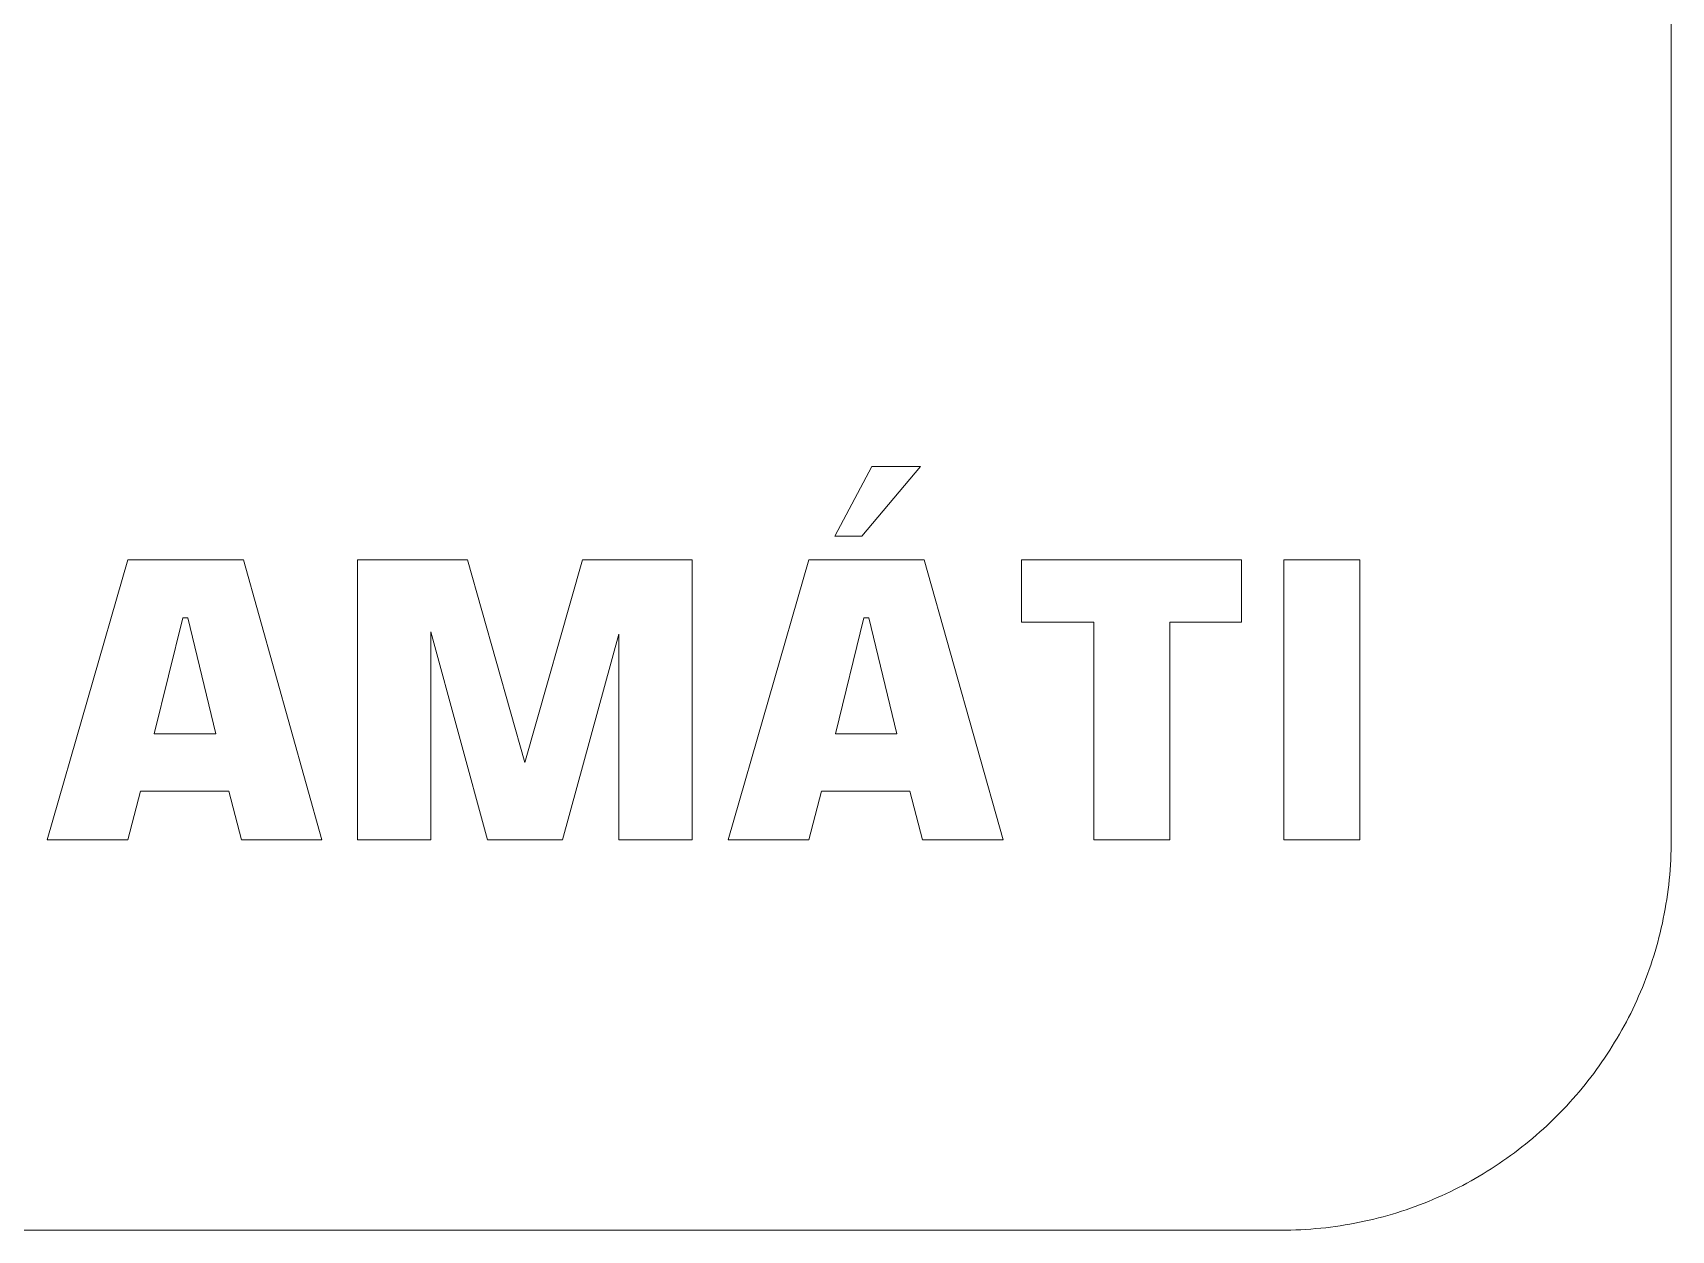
# Model space of a CAD drawing. Header units: inches. Extents: x -487 to 78, y 105 to 340.
# Drawn here: x -302.2 to -285.95, y 307.34 to 319.22 of the extents above; entities that cross this region are included whole.
import ezdxf

# ---------------------------------------------------------------- set-up
doc = ezdxf.new("R2010")
doc.units = ezdxf.units.IN
doc.header["$MEASUREMENT"] = 0
doc.layers.add('Capa 1', color=7, linetype='Continuous')
doc.layers.add('Capa 2', color=20, linetype='Continuous')

msp = doc.modelspace()

# ---------------------------------------------------------------- linework, layer by layer
at = {"layer": 'Capa 1', "color": 28, "lineweight": 9, "true_color": 0x11100b}
msp.add_lwpolyline([(-314.71, 307.344), (-289.77, 307.344), (-289.72, 307.345), (-289.67, 307.347), (-289.621, 307.349), (-289.571, 307.352), (-289.522, 307.355), (-289.473, 307.36), (-289.424, 307.364), (-289.375, 307.369), (-289.327, 307.375), (-289.278, 307.382), (-289.23, 307.389), (-289.182, 307.396), (-289.134, 307.405), (-289.087, 307.413), (-289.04, 307.423), (-288.992, 307.433), (-288.945, 307.443), (-288.899, 307.454), (-288.852, 307.466), (-288.806, 307.478), (-288.76, 307.491), (-288.714, 307.504), (-288.668, 307.518), (-288.623, 307.532), (-288.578, 307.547), (-288.533, 307.563), (-288.489, 307.579), (-288.444, 307.596), (-288.4, 307.613), (-288.356, 307.63), (-288.313, 307.648), (-288.27, 307.667), (-288.226, 307.686), (-288.184, 307.706), (-288.141, 307.726), (-288.099, 307.747), (-288.057, 307.768), (-288.016, 307.789), (-287.974, 307.811), (-287.933, 307.834), (-287.893, 307.857), (-287.852, 307.881), (-287.812, 307.904), (-287.772, 307.929), (-287.733, 307.954), (-287.694, 307.979), (-287.655, 308.005), (-287.617, 308.032), (-287.579, 308.058), (-287.541, 308.086), (-287.503, 308.113), (-287.466, 308.141), (-287.43, 308.17), (-287.393, 308.199), (-287.357, 308.228), (-287.321, 308.258), (-287.286, 308.288), (-287.251, 308.319), (-287.216, 308.35), (-287.182, 308.381), (-287.149, 308.413), (-287.115, 308.446), (-287.082, 308.478), (-287.049, 308.511), (-287.017, 308.545), (-286.985, 308.579), (-286.954, 308.613), (-286.923, 308.647), (-286.892, 308.682), (-286.862, 308.718), (-286.832, 308.753), (-286.803, 308.789), (-286.774, 308.825), (-286.745, 308.862), (-286.717, 308.9), (-286.689, 308.937), (-286.662, 308.975), (-286.636, 309.013), (-286.609, 309.051), (-286.583, 309.09), (-286.558, 309.129), (-286.533, 309.169), (-286.509, 309.208), (-286.485, 309.248), (-286.461, 309.289), (-286.438, 309.33), (-286.415, 309.37), (-286.393, 309.412), (-286.371, 309.453), (-286.35, 309.495), (-286.33, 309.537), (-286.31, 309.58), (-286.29, 309.623), (-286.271, 309.666), (-286.252, 309.709), (-286.234, 309.753), (-286.217, 309.796), (-286.199, 309.84), (-286.183, 309.885), (-286.167, 309.929), (-286.151, 309.974), (-286.137, 310.019), (-286.122, 310.065), (-286.108, 310.11), (-286.095, 310.156), (-286.082, 310.202), (-286.07, 310.248), (-286.058, 310.295), (-286.047, 310.342), (-286.036, 310.388), (-286.027, 310.436), (-286.017, 310.483), (-286.008, 310.531), (-286, 310.578), (-285.992, 310.626), (-285.985, 310.675), (-285.979, 310.723), (-285.973, 310.771), (-285.968, 310.82), (-285.963, 310.869), (-285.959, 310.918), (-285.956, 310.967), (-285.953, 311.017), (-285.951, 311.066), (-285.949, 311.116), (-285.948, 311.166), (-285.948, 336.106)], dxfattribs=at)
at = {"layer": 'Capa 2', "color": 12, "lineweight": 9, "true_color": 0xe30e13}
for points in [[(-295.301, 311.215), (-295.301, 311.215), (-294.502, 313.994), (-294.502, 313.995), (-294.502, 313.995), (-293.356, 313.995), (-293.356, 313.995), (-293.356, 313.994), (-292.575, 311.215), (-292.575, 311.215), (-292.575, 311.215), (-293.374, 311.215), (-293.374, 311.215), (-293.374, 311.215), (-293.499, 311.7), (-293.499, 311.7), (-293.499, 311.7), (-294.375, 311.7), (-294.375, 311.7), (-294.375, 311.7), (-294.502, 311.215), (-294.502, 311.215), (-294.502, 311.215), (-295.301, 311.215), (-295.301, 311.215)], [(-291.676, 311.215), (-291.676, 311.215), (-291.676, 313.374), (-291.676, 313.375), (-291.676, 313.375), (-292.391, 313.375), (-292.391, 313.375), (-292.391, 313.375), (-292.391, 313.995), (-292.391, 313.995), (-292.391, 313.995), (-290.21, 313.995), (-290.21, 313.995), (-290.21, 313.995), (-290.21, 313.375), (-290.21, 313.375), (-290.21, 313.375), (-290.921, 313.375), (-290.921, 313.375), (-290.921, 313.374), (-290.921, 311.215), (-290.921, 311.215), (-290.921, 311.215), (-291.676, 311.215), (-291.676, 311.215)], [(-289.79, 311.215), (-289.79, 311.215), (-289.79, 313.994), (-289.79, 313.995), (-289.79, 313.995), (-289.038, 313.995), (-289.038, 313.995), (-289.038, 313.994), (-289.038, 311.215), (-289.038, 311.215), (-289.038, 311.215), (-289.79, 311.215), (-289.79, 311.215)], [(-300.993, 312.266), (-300.993, 312.266), (-300.384, 312.266), (-300.384, 312.266), (-300.384, 312.266), (-300.661, 313.418), (-300.661, 313.418), (-300.71, 313.418), (-300.71, 313.418), (-300.993, 312.266), (-300.993, 312.266)], [(-294.238, 312.266), (-294.238, 312.266), (-293.63, 312.266), (-293.63, 312.266), (-293.63, 312.266), (-293.906, 313.418), (-293.906, 313.418), (-293.955, 313.418), (-293.955, 313.418), (-294.238, 312.266), (-294.238, 312.266)]]:
    msp.add_lwpolyline(points, dxfattribs=at)
for points, knots in [([(-293.393, 314.919), (-293.393, 314.919), (-293.393, 314.919), (-293.393, 314.919), (-293.393, 314.919), (-293.977, 314.228), (-293.977, 314.228), (-293.977, 314.228), (-293.977, 314.228), (-293.977, 314.228), (-293.977, 314.228), (-294.242, 314.228), (-294.242, 314.228), (-294.242, 314.228), (-294.242, 314.228), (-294.242, 314.228), (-294.242, 314.228), (-294.242, 314.228), (-294.242, 314.228), (-294.242, 314.228), (-293.875, 314.919), (-293.875, 314.919), (-293.875, 314.919), (-293.875, 314.919), (-293.875, 314.919), (-293.875, 314.919), (-293.874, 314.919), (-293.874, 314.919), (-293.874, 314.919), (-293.393, 314.919), (-293.393, 314.919), (-293.393, 314.919), (-293.393, 314.919), (-293.393, 314.919)], [0, 0, 0, 0, 1, 1, 1, 2, 2, 2, 3, 3, 3, 4, 4, 4, 5, 5, 5, 6, 6, 6, 7, 7, 7, 8, 8, 8, 9, 9, 9, 10, 10, 10, 11, 11, 11, 11]), ([(-302.056, 311.215), (-302.056, 311.215), (-302.056, 311.215), (-302.056, 311.215), (-302.056, 311.215), (-301.257, 313.994), (-301.257, 313.994), (-301.257, 313.994), (-301.256, 313.995), (-301.256, 313.995), (-301.256, 313.995), (-301.256, 313.995), (-301.256, 313.995), (-301.256, 313.995), (-300.111, 313.995), (-300.111, 313.995), (-300.111, 313.995), (-300.111, 313.995), (-300.111, 313.995), (-300.111, 313.995), (-300.11, 313.994), (-300.11, 313.994), (-300.11, 313.994), (-299.33, 311.215), (-299.33, 311.215), (-299.33, 311.215), (-299.33, 311.215), (-299.33, 311.215), (-299.33, 311.215), (-299.33, 311.215), (-299.33, 311.215), (-299.33, 311.215), (-300.129, 311.215), (-300.129, 311.215), (-300.129, 311.215), (-300.129, 311.215), (-300.129, 311.215), (-300.129, 311.215), (-300.129, 311.215), (-300.129, 311.215), (-300.129, 311.215), (-300.254, 311.7), (-300.254, 311.7), (-300.254, 311.7), (-300.254, 311.7), (-300.254, 311.7), (-300.254, 311.7), (-300.254, 311.7), (-300.254, 311.7), (-300.254, 311.7), (-301.13, 311.7), (-301.13, 311.7), (-301.13, 311.7), (-301.13, 311.7), (-301.13, 311.7), (-301.13, 311.7), (-301.13, 311.7), (-301.13, 311.7), (-301.13, 311.7), (-301.256, 311.215), (-301.256, 311.215), (-301.256, 311.215), (-301.256, 311.215), (-301.256, 311.215), (-301.256, 311.215), (-301.257, 311.215), (-301.257, 311.215), (-301.257, 311.215), (-302.056, 311.215), (-302.056, 311.215), (-302.056, 311.215), (-302.056, 311.215), (-302.056, 311.215)], [0, 0, 0, 0, 1, 1, 1, 2, 2, 2, 3, 3, 3, 4, 4, 4, 5, 5, 5, 6, 6, 6, 7, 7, 7, 8, 8, 8, 9, 9, 9, 10, 10, 10, 11, 11, 11, 12, 12, 12, 13, 13, 13, 14, 14, 14, 15, 15, 15, 16, 16, 16, 17, 17, 17, 18, 18, 18, 19, 19, 19, 20, 20, 20, 21, 21, 21, 22, 22, 22, 23, 23, 23, 24, 24, 24, 24]), ([(-296.747, 313.995), (-296.747, 313.995), (-296.746, 313.995), (-296.746, 313.995), (-296.746, 313.995), (-295.658, 313.995), (-295.658, 313.995), (-295.658, 313.995), (-295.658, 313.995), (-295.658, 313.995), (-295.658, 313.995), (-295.658, 313.994), (-295.658, 313.994), (-295.658, 313.994), (-295.658, 311.215), (-295.658, 311.215), (-295.658, 311.215), (-295.658, 311.215), (-295.658, 311.215), (-295.658, 311.215), (-295.658, 311.215), (-295.658, 311.215), (-295.658, 311.215), (-296.384, 311.215), (-296.384, 311.215), (-296.384, 311.215), (-296.385, 311.215), (-296.385, 311.215), (-296.385, 311.215), (-296.385, 311.215), (-296.385, 311.215), (-296.385, 311.215), (-296.385, 313.257), (-296.385, 313.257), (-296.385, 313.257), (-296.385, 313.257), (-296.385, 313.257), (-296.385, 313.257), (-296.385, 313.257), (-296.385, 313.257), (-296.385, 313.257), (-296.943, 311.215), (-296.943, 311.215), (-296.943, 311.215), (-296.943, 311.215), (-296.943, 311.215), (-296.943, 311.215), (-296.943, 311.215), (-296.943, 311.215), (-296.943, 311.215), (-297.688, 311.215), (-297.688, 311.215), (-297.688, 311.215), (-297.688, 311.215), (-297.688, 311.215), (-297.688, 311.215), (-297.688, 311.215), (-297.688, 311.215), (-297.688, 311.215), (-298.25, 313.279), (-298.25, 313.279), (-298.25, 313.279), (-298.25, 313.28), (-298.25, 313.28), (-298.25, 313.28), (-298.25, 313.279), (-298.25, 313.279), (-298.25, 313.279), (-298.25, 311.215), (-298.25, 311.215), (-298.25, 311.215), (-298.25, 311.215), (-298.25, 311.215), (-298.25, 311.215), (-298.25, 311.215), (-298.25, 311.215), (-298.25, 311.215), (-298.976, 311.215), (-298.976, 311.215), (-298.976, 311.215), (-298.977, 311.215), (-298.977, 311.215), (-298.977, 311.215), (-298.977, 311.215), (-298.977, 311.215), (-298.977, 311.215), (-298.977, 313.994), (-298.977, 313.994), (-298.977, 313.994), (-298.977, 313.995), (-298.977, 313.995), (-298.977, 313.995), (-298.976, 313.995), (-298.976, 313.995), (-298.976, 313.995), (-297.888, 313.995), (-297.888, 313.995), (-297.888, 313.995), (-297.888, 313.995), (-297.888, 313.995), (-297.888, 313.995), (-297.887, 313.994), (-297.887, 313.994), (-297.887, 313.994), (-297.318, 311.984), (-297.318, 311.984), (-297.318, 311.984), (-297.318, 311.984), (-297.318, 311.984), (-297.318, 311.984), (-297.318, 311.984), (-297.318, 311.984), (-297.318, 311.984), (-296.747, 313.994), (-296.747, 313.994), (-296.747, 313.994), (-296.747, 313.995), (-296.747, 313.995)], [0, 0, 0, 0, 1, 1, 1, 2, 2, 2, 3, 3, 3, 4, 4, 4, 5, 5, 5, 6, 6, 6, 7, 7, 7, 8, 8, 8, 9, 9, 9, 10, 10, 10, 11, 11, 11, 12, 12, 12, 13, 13, 13, 14, 14, 14, 15, 15, 15, 16, 16, 16, 17, 17, 17, 18, 18, 18, 19, 19, 19, 20, 20, 20, 21, 21, 21, 22, 22, 22, 23, 23, 23, 24, 24, 24, 25, 25, 25, 26, 26, 26, 27, 27, 27, 28, 28, 28, 29, 29, 29, 30, 30, 30, 31, 31, 31, 32, 32, 32, 33, 33, 33, 34, 34, 34, 35, 35, 35, 36, 36, 36, 37, 37, 37, 38, 38, 38, 39, 39, 39, 39])]:
    msp.add_open_spline(points, degree=3, knots=knots, dxfattribs=at)

doc.saveas('drawing.dxf')
